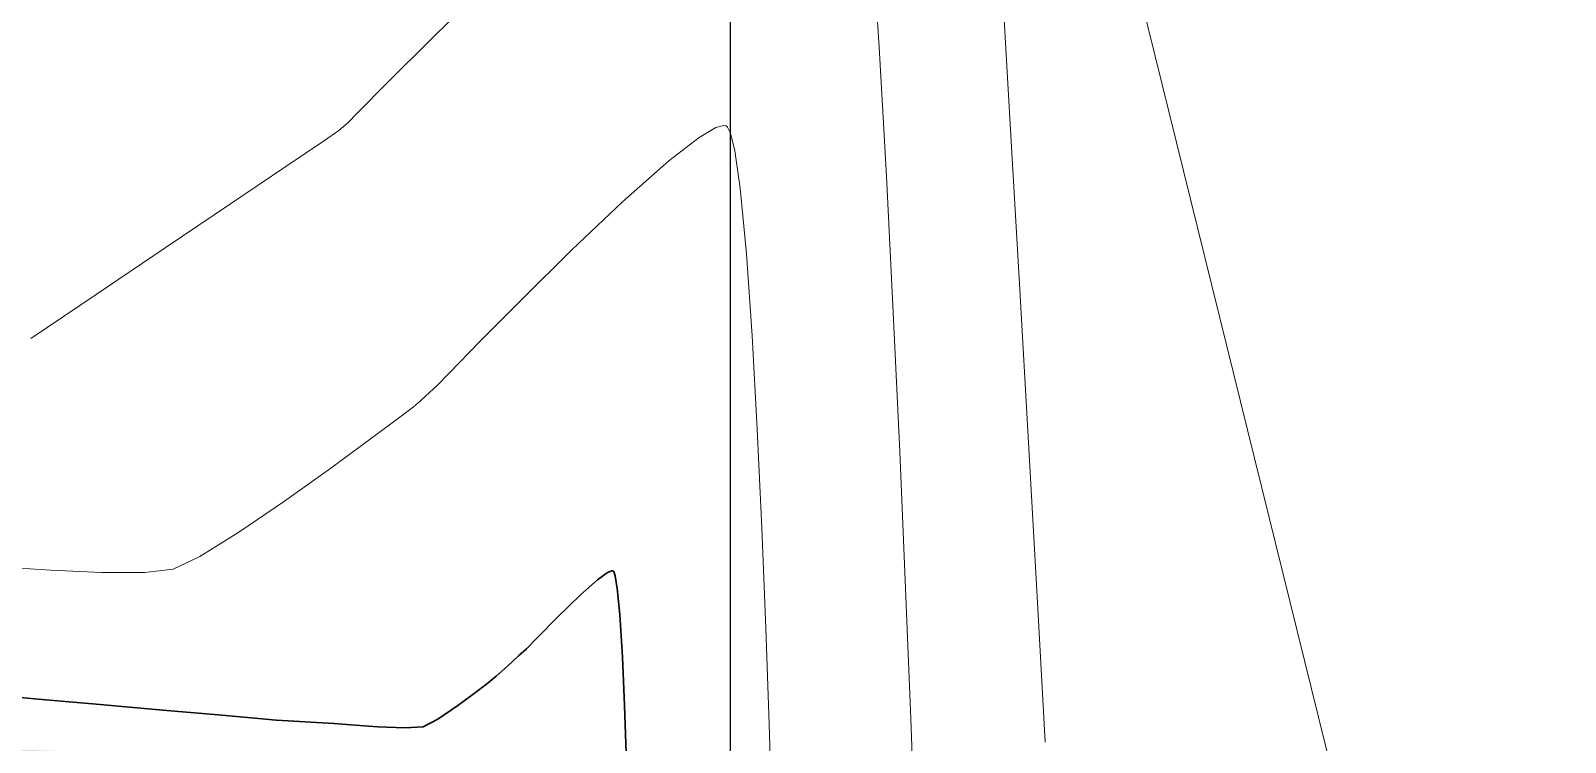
# Model space of a CAD drawing. Header units: millimetres. Extents: x 736950 to 740938, y 8500595 to 8502163.
# Drawn here: x 738286.14 to 738316.54, y 8501183.13 to 8501197.23 of the extents above; entities that cross this region are included whole.
import ezdxf

# ---------------------------------------------------------------- set-up
doc = ezdxf.new("R2010")
doc.units = ezdxf.units.MM
for name, color, linetype, lineweight in [('CONT-MJR', 80, 'Continuous', 30), ('CONT-MNR', 96, 'Continuous', 15), ('otros', 4, 'Continuous', 5), ('pista', 251, 'Continuous', 5)]:
    doc.layers.add(name, color=color, linetype=linetype, lineweight=lineweight)
doc.layers.add('Cuadricula Coordenadas', color=5, linetype='Continuous')

msp = doc.modelspace()

# ---------------------------------------------------------------- hatches: boundary and pattern name
at = {"layer": 'pista'}
h = msp.add_hatch(dxfattribs=at)
h.set_pattern_fill('AR-CONC', color=256, scale=0.1, angle=9.94991650582834, style=0)
h.set_pattern_definition([(59.94991650582833, (1479841.21072825, -18.49207214638591), (0.7173147616177996, 0.06212513786334364), [0.07500000000000001, -0.8250000000000001]), (4.949916505828331, (1479841.21072825, -18.49207214638591), (-0.2666336227691331, 0.7169040729334506), [0.06, -0.66]), (110.4013165058283, (1479841.270504478, -18.48689504899085), (0.4506817424667108, 0.7790288530571421), [0.06374018999999999, -0.7011421119999998]), (56.13411650582835, (1479841.176170796, -18.29508031532168), (1.07978843215245, 0.02137619624183779), [0.1124999999999999, -1.237499999999998]), (106.5855165058283, (1479841.266153166, -18.29329902119935), (0.752289432321798, 1.120964142855684), [0.09561028799999993, -1.051712999999999]), (1.134116505828333, (1479841.176170796, -18.29508031532168), (0.7522885572049924, 1.12096473051034), [0.09000000000000001, -0.9900000000000001]), (30.94991650582834, (1479841.283306076, -18.32704954408109), (0.6574964912282043, -0.293425227292985), [0.07500000000000001, -0.8250000000000001]), (335.9499165058284, (1479841.283306076, -18.32704954408109), (0.1143589702920628, 0.7562849757157031), [0.06, -0.66]), (81.40131650582836, (1479841.338097435, -18.35150168277323), (0.7718558160208798, 0.4628591428967336), [0.06374019000000002, -0.701142112]), (47.44991650582834, (1479841.21072825, -18.49207214638591), (-0.04554285905854174, 0.3299879209740469), [0, -0.652, 0, -0.67, 0, -0.6625000000000001]), (17.44991650582834, (1479841.21072825, -18.49207214638591), (0.1909634295804004, 0.4339344980096552), [0, -0.3819999999999997, 0, -0.6369999999999993, 0, -0.2524999999999997]), (337.4499165058283, (1479840.991082356, -18.53060370869935), (0.5296904964497462, 0.07002209344786473), [0, -0.25, 0, -0.7799999999999999, 0, -1.035]), (327.4499165058284, (1479840.892586439, -18.5478824339807), (0.557117696670718, 0.1993664657265957), [0, -0.325, 0, -0.518, 0, -0.735])])
h.paths.add_polyline_path([(738284.6109174069, 8501183.004179971, -0.9073771424439933), (738284.5116798828, 8501182.996562041, -0.03778766445812268), (738284.5109405869, 8501183.004072499), (738283.9333681524, 8501182.991028674, -0.9271765226165122), (738283.8341329398, 8501182.981260404, -0.4520928505703445), (738283.8810775533, 8501183.039846687), (738283.8679425054, 8501183.324673828, -0.3773223890139547), (738283.8163912022, 8501183.365981381, -0.04908626364817738), (738283.8156518487, 8501183.37574709), (738278.1869456196, 8501183.502576469, -0.3520052857541533), (738278.1456318415, 8501183.45549268), (738278.199094187, 8501183.150735116), (738277.4170427516, 8501183.14276122, -0.9214353480249982), (738277.3177973921, 8501183.133612076, -0.04261868429522234), (738277.3170456205, 8501183.142087081), (738265.2672022469, 8501183.102476913, -0.4419614307767507), (738265.2126830742, 8501183.052517228), (738264.5283384793, 8501175.512392357, -0.3387931184679318), (738264.573066995, 8501175.471236393, -0.486849289423172), (738264.5204300327, 8501175.412712015), (738263.9663195601, 8501167.256389134, -0.3451262395650665), (738264.0121785146, 8501167.215143483, -0.04425578873648772), (738264.0129302924, 8501167.206341675), (738283.8916427856, 8501167.141757363, -0.915239575133387), (738283.9908904801, 8501167.150234282, -0.04496924407020542), (738283.9916415926, 8501167.141290067), (738295.7992891411, 8501167.069297355, -0.4300424214539171), (738295.8522782363, 8501167.11890302), (738296.3239514121, 8501174.992234437, -0.6409474183817956), (738296.236077379, 8501175.015344504, -0.4321254672563369), (738296.2796926561, 8501175.073665585, -0.4697793551392366), (738296.3317547692, 8501175.13035607), (738296.7141564585, 8501182.706887847, -0.3500025761121859), (738296.6674288851, 8501182.74818492, -0.04856033147103091), (738296.6666872777, 8501182.757845715)])
h.paths.add_polyline_path([(738284.2121058892, 8501182.285098463, -0.04350558478775747), (738284.2128579292, 8501182.276446406), (738295.7057329573, 8501182.273528745, -0.9166164813304881), (738295.804980914, 8501182.282155417, -0.4765612545738888), (738295.7540117699, 8501182.223545687), (738295.2612373917, 8501167.917061849, -0.3544984908520335), (738295.3087641643, 8501167.875730846, -1), (738295.2102682475, 8501167.858452119, -0.04316440457768513), (738295.2095162367, 8501167.867036069), (738284.1152893563, 8501167.854740407, -0.9172433347064233), (738284.0160414288, 8501167.846045628, -0.04539249501870081), (738284.0152909028, 8501167.855074318), (738264.6757459088, 8501168.005667042, -0.9131570402632543), (738264.5764994661, 8501167.997417007, -0.4865015188276046), (738264.6290803201, 8501168.055945164), (738265.1166263304, 8501175.353828063, -0.3454409408108431), (738265.0707112678, 8501175.395077493, -0.5113582602255807), (738265.1272489687, 8501175.4531826), (738266.1254460074, 8501182.226612043, -0.3233129798814942), (738266.0834877916, 8501182.267438421, -1), (738266.1819837082, 8501182.284717148, -0.04281453786618431), (738266.1827355929, 8501182.276203044), (738278.1835035697, 8501182.306267085, -0.917886571851021), (738278.2827513712, 8501182.315031707, -0.04470652183772439), (738278.2835027758, 8501182.30613993), (738284.1128585679, 8501182.276711512, -0.9144132667023064)], flags=16)
h.paths.add_polyline_path([(738287.0671782555, 8501174.749070477, -1), (738286.9686823388, 8501174.73179175, -1)], flags=0)

# ---------------------------------------------------------------- linework, layer by layer
at = {"layer": 'CONT-MJR', "elevation": 3560}
for points in [[(738297.3703179788, 8501186.350911442), (738297.0331322696, 8501186.051534003)], [(738297.5631275767, 8501186.492500696), (738297.3703179788, 8501186.350911442)], [(738297.6486368498, 8501186.530432625), (738297.5631275767, 8501186.492500696)], [(738297.6755981318, 8501186.529067546), (738297.6486368498, 8501186.530432625)], [(738297.6905607975, 8501186.513360947), (738297.6755981318, 8501186.529067546)], [(738297.8079968999, 8501185.666619249), (738297.7596280196, 8501186.179908456)], [(738297.8598701366, 8501184.82075701), (738297.8079968999, 8501185.666619249)], [(738296.1709943734, 8501185.198731085), (738295.9579876985, 8501184.9850171)], [(738295.8038223711, 8501184.844039312), (738295.5844302512, 8501184.642828554)], [(738295.9579876985, 8501184.9850171), (738295.8038223711, 8501184.844039312)], [(738295.5844302512, 8501184.642828554), (738295.3635994067, 8501184.44346076)], [(738295.2051179054, 8501184.308011862), (738294.9792316277, 8501184.135449927)], [(738294.9792316277, 8501184.135449927), (738294.601169266, 8501183.858043654)], [(738297.9350729842, 8501182.918258108), (738297.9022215864, 8501183.863403179)], [(738291.5791102939, 8501183.536123635), (738291.2416969952, 8501183.556528121)], [(738292.153479149, 8501183.503943892), (738291.9165843345, 8501183.516678624)], [(738292.4790194412, 8501183.479118139), (738292.153479149, 8501183.503943892)], [(738293.0152019067, 8501183.439609675), (738292.4790194412, 8501183.479118139)]]:
    msp.add_lwpolyline(points, dxfattribs=at)
at = {"layer": 'CONT-MJR', "extrusion": (0.9476112920786837, 0.3194257959604515, 0), "elevation": 3415117.497129603}
msp.add_lwpolyline([(7819988.918579341, 3560.000000000006), (7819989.008664702, 3560.000000000006)], dxfattribs=at)
at = {"layer": 'CONT-MJR', "extrusion": (0.9870668637217502, 0.160309096880084, 0), "elevation": 2091566.732999401}
msp.add_lwpolyline([(8272883.333442377, 3560.000000000006), (8272883.584779533, 3560.000000000006)], dxfattribs=at)
at = {"layer": 'CONT-MJR', "extrusion": (0.696567679019706, -0.717491093007502, 0), "elevation": -5585251.421179183}
msp.add_lwpolyline([(6451372.982098009, 3560), (6451372.335821272, 3560)], dxfattribs=at)
at = {"layer": 'CONT-MJR', "extrusion": (0.7107932563084725, -0.7034009857729787, 0), "elevation": -5454966.109524933}
msp.add_lwpolyline([(6561903.930805334, 3560), (6561903.364357315, 3560)], dxfattribs=at)
at = {"layer": 'CONT-MJR', "extrusion": (0.9990229321020093, 0.04419480890675151, 0), "elevation": 1113284.731366436}
msp.add_lwpolyline([(8460248.6948504, 3560.000000000013), (8460249.653140545, 3560.000000000013)], dxfattribs=at)
at = {"layer": 'CONT-MJR', "extrusion": (0.649705702748138, -0.7601858324229335, 0), "elevation": -5982805.264690071}
msp.add_lwpolyline([(6084509.688582026, 3560.000000000003), (6084509.480104712, 3560.000000000003)], dxfattribs=at)
at = {"layer": 'CONT-MJR', "extrusion": (0.08853159017570388, 0.9960733695571633, 0), "elevation": 8533164.640587278}
msp.add_lwpolyline([(17236.02515920007, 3560.000000000003), (17237.09680453595, 3560.000000000003)], dxfattribs=at)
at = {"layer": 'CONT-MJR', "extrusion": (-0.08850765667207686, -0.9960754964913141, 0), "elevation": -8533165.052268246}
msp.add_lwpolyline([(-17029.75738568942, 3560.00000000001), (-17030.99175503734, 3560.00000000001)], dxfattribs=at)
at = {"layer": 'CONT-MJR', "extrusion": (0.08842089526788607, 0.9960832019866742, 0), "elevation": 8533166.503239369}
msp.add_lwpolyline([(16285.25001537439, 3560.000000000013), (16286.49386392685, 3560.000000000013)], dxfattribs=at)
at = {"layer": 'CONT-MJR', "extrusion": (0.5607764296169027, -0.8279672674605676, 0), "elevation": -6624683.758675153}
msp.add_lwpolyline([(5378547.294941572, 3560), (5378546.813067262, 3560)], dxfattribs=at)
at = {"layer": 'CONT-MJR', "extrusion": (-0.0882366614799138, -0.9960995389873841, 0), "elevation": -8533169.369350206}
msp.add_lwpolyline([(-14705.88322024699, 3560.000000000002), (-14706.98330321664, 3560.000000000002)], dxfattribs=at)
at = {"layer": 'CONT-MJR', "extrusion": (0.0877971394538859, 0.9961383750783397, 0), "elevation": 8533175.027440347}
msp.add_lwpolyline([(10939.95038407296, 3560), (10940.75345677475, 3560)], dxfattribs=at)
at = {"layer": 'CONT-MJR', "extrusion": (-0.0858846905341408, -0.9963050837629279, 0), "elevation": -8533180.305413479}
msp.add_lwpolyline([(5441.561295129242, 3560.000000000004), (5441.208476657281, 3560.000000000004)], dxfattribs=at)
at = {"layer": 'CONT-MJR', "extrusion": (-0.0658152693921871, -0.9978318246652759, 0), "elevation": -8531342.33698707}
msp.add_lwpolyline([(177182.8109115757, 3560), (177182.5736846365, 3560)], dxfattribs=at)
at = {"layer": 'CONT-MJR', "extrusion": (0.4635937105055946, -0.8860478946307896, 0), "elevation": -7190187.271218176}
msp.add_lwpolyline([(4595259.266638017, 3560.000000000004), (4595258.940890763, 3560.000000000004)], dxfattribs=at)
at = {"layer": 'CONT-MJR', "extrusion": (-0.0575238728242936, -0.9983441310767018, 0), "elevation": -8529576.081398912}
msp.add_lwpolyline([(248048.4024739384, 3560.00000000001), (248048.064440158, 3560.00000000001)], dxfattribs=at)
at = {"layer": 'CONT-MJR', "extrusion": (-0.04419674734218346, -0.9990228463475554, 0), "elevation": -8525506.627018949}
msp.add_lwpolyline([(361847.4787716095, 3560.000000000013), (361846.9328955453, 3560.000000000013)], dxfattribs=at)
at = {"layer": 'CONT-MJR', "extrusion": (0.06028824056126987, -0.9981810096620887, 0), "elevation": -8441209.425207218}
msp.add_lwpolyline([(1249472.356163744, 3560.000000000013), (1249472.002499556, 3560.000000000013)], dxfattribs=at)
at = {"layer": 'CONT-MNR'}
for points, elevation in [([(738302.9451870079, 8501196.89883739), (738302.7940218983, 8501199.208866727)], 3558), ([(738303.0898970499, 8501194.346999679), (738302.9451870079, 8501196.89883739)], 3558), ([(738292.3292016211, 8501195.32109017), (738292.2448218561, 8501195.246161664)], 3558), ([(738299.7119116669, 8501195.30788902), (738299.3808315798, 8501195.112689484)], 3559), ([(738299.8635948075, 8501195.350617448), (738299.7119116669, 8501195.30788902)], 3559), ([(738299.9160684835, 8501195.342720238), (738299.8635948075, 8501195.350617448)], 3559), ([(738299.9453820155, 8501195.318250664), (738299.9160684835, 8501195.342720238)], 3559), ([(738300.0029130868, 8501195.197553402), (738299.9453820155, 8501195.318250664)], 3559), ([(738291.9568134148, 8501195.051272998), (738291.1970418673, 8501194.5384157)], 3558), ([(738303.2265656219, 8501191.647079965), (738303.0898970499, 8501194.346999679)], 3558), ([(738290.1005091748, 8501193.79861069), (738288.8022172971, 8501192.922878886)], 3558), ([(738296.8601645187, 8501192.885255424), (738295.8789816864, 8501191.91723124)], 3559), ([(738295.0323177048, 8501191.06108082), (738294.4308733676, 8501190.443472648)], 3559), ([(738294.0488635855, 8501190.06607186), (738293.8645838682, 8501189.898083096)], 3559), ([(738294.185349468, 8501190.191075204), (738294.0488635855, 8501190.06607186)], 3559), ([(738293.7249698807, 8501189.777086765), (738293.4786403197, 8501189.590599682)], 3559), ([(738292.891997729, 8501189.153077826), (738292.0823967587, 8501188.56063494)], 3559), ([(738303.4694327442, 8501186.177900014), (738303.353606321, 8501188.892804619)], 3558), ([(738292.0823967587, 8501188.56063494), (738291.1671920604, 8501187.90938476)], 3559), ([(738290.263738284, 8501187.295441024), (738289.4893900811, 8501186.814917468)], 3559), ([(738286.538688851, 8501186.54015054), (738285.5114161937, 8501186.608105864)], 3559), ([(738289.4893900811, 8501186.814917468), (738288.9615021019, 8501186.563927831)], 3559), ([(738303.6610971551, 8501181.241108498), (738303.5724584899, 8501183.596092517)], 3558)]:
    msp.add_lwpolyline(points, dxfattribs=dict(at, elevation=elevation))
at = {"layer": 'CONT-MNR', "extrusion": (0.9982965781915993, 0.05834331127853629, 0), "elevation": 1233035.786843831}
msp.add_lwpolyline([(8443639.06627509, 3557.000000000013), (8443642.185782207, 3557.000000000013)], dxfattribs=at)
at = {"layer": 'CONT-MNR', "extrusion": (0.7024606247260115, -0.7117226079797815, 0), "elevation": -5531871.627166826}
msp.add_lwpolyline([(6497218.290416642, 3558), (6497216.777030215, 3558)], dxfattribs=at)
at = {"layer": 'CONT-MNR', "extrusion": (0.7062238395429886, -0.7079886217031734, 0), "elevation": -5497349.914835114}
msp.add_lwpolyline([(6526451.827834076, 3558), (6526450.604767055, 3558)], dxfattribs=at)
at = {"layer": 'CONT-MNR', "extrusion": (0.7090732023309059, -0.7051348762727555, 0), "elevation": -5470985.999861268}
msp.add_lwpolyline([(6548566.695997202, 3558.000000000002), (6548565.876279299, 3558.000000000002)], dxfattribs=at)
at = {"layer": 'CONT-MNR', "extrusion": (0.7106312563230244, -0.703564650573606, 0), "elevation": -5456486.904263307}
msp.add_lwpolyline([(6560651.911986407, 3558.000000000013), (6560651.608682688, 3558.000000000013)], dxfattribs=at)
at = {"layer": 'CONT-MNR', "extrusion": (0.560426602479406, -0.8282040951561337, 0), "elevation": -6626966.102190549}
msp.add_lwpolyline([(5375752.62940394, 3558.00000000001), (5375752.281653378, 3558.00000000001)], dxfattribs=at)
at = {"layer": 'CONT-MNR', "extrusion": (-0.6732800068353973, 0.739387606330893, 0), "elevation": 5788600.994960865}
msp.add_lwpolyline([(-6269569.154897789, 3558.000000000012), (-6269569.041953487, 3558.000000000012)], dxfattribs=at)
at = {"layer": 'CONT-MNR', "extrusion": (0.6120246335930323, -0.7908386990248484, 0), "elevation": -6271216.675040345}
msp.add_lwpolyline([(5786816.545774357, 3559.00000000001), (5786815.790186625, 3559.00000000001)], dxfattribs=at)
at = {"layer": 'CONT-MNR', "extrusion": (0.9724439092461535, 0.2331369626851542, 0), "elevation": 2699898.168580471}
msp.add_lwpolyline([(8094810.112775899, 3559.000000000013), (8094810.47094387, 3559.000000000013)], dxfattribs=at)
at = {"layer": 'CONT-MNR', "extrusion": (0.9983468258506037, 0.05747708512115329, 0), "elevation": 1225708.927163554}
msp.add_lwpolyline([(8444702.602023667, 3557.000000000003), (8444705.771016294, 3557.000000000003)], dxfattribs=at)
at = {"layer": 'CONT-MNR', "extrusion": (0.9899715767844072, 0.1412666880725766, 0), "elevation": 1931831.741702519}
msp.add_lwpolyline([(8311643.311332503, 3559.000000000003), (8311644.061457013, 3559.000000000003)], dxfattribs=at)
at = {"layer": 'CONT-MNR', "extrusion": (0.5592886985174113, -0.828972949927017, 0), "elevation": -6634342.391693505}
msp.add_lwpolyline([(5366645.460750788, 3558.000000000009), (5366644.137990264, 3558.000000000009)], dxfattribs=at)
at = {"layer": 'CONT-MNR', "extrusion": (-0.6623838166022146, 0.7491646544675502, 0), "elevation": 5879757.386852678}
msp.add_lwpolyline([(-6184161.11098415, 3559.000000000002), (-6184159.885461632, 3559.000000000002)], dxfattribs=at)
at = {"layer": 'CONT-MNR', "extrusion": (0.9955346123776094, 0.09439722219516442, 0), "elevation": 1537492.504852174}
msp.add_lwpolyline([(8393538.184055453, 3559.00000000001), (8393539.492406724, 3559.00000000001)], dxfattribs=at)
at = {"layer": 'CONT-MNR', "extrusion": (0.688171931981499, -0.7255476497328422, 0), "elevation": -5659945.341187342}
msp.add_lwpolyline([(6385953.268852904, 3559), (6385951.883691102, 3559)], dxfattribs=at)
at = {"layer": 'CONT-MNR', "extrusion": (0.559151340813703, -0.8290656054054095, 0), "elevation": -6635231.483607221}
msp.add_lwpolyline([(5365543.27411801, 3558), (5365541.627626959, 3558)], dxfattribs=at)
at = {"layer": 'CONT-MNR', "extrusion": (0.9975820935885986, 0.06949796077144078, 0), "elevation": 1327330.738833156}
msp.add_lwpolyline([(8429325.721326757, 3559.000000000012), (8429327.349167433, 3559.000000000012)], dxfattribs=at)
at = {"layer": 'CONT-MNR', "extrusion": (0.9983879605549094, 0.056758085054103, 0), "elevation": 1219626.939379198}
msp.add_lwpolyline([(8445579.990171822, 3557.000000000013), (8445583.137918564, 3557.000000000013)], dxfattribs=at)
at = {"layer": 'CONT-MNR', "extrusion": (0.5591125067692616, -0.8290917951434524, 0), "elevation": -6635482.798285963}
msp.add_lwpolyline([(5365230.82751352, 3558), (5365229.263387121, 3558)], dxfattribs=at)
at = {"layer": 'CONT-MNR', "extrusion": (0.7110350630560891, -0.7031565537665303, 0), "elevation": -5452714.554562407}
msp.add_lwpolyline([(6563783.116845226, 3559), (6563781.912754931, 3559)], dxfattribs=at)
at = {"layer": 'CONT-MNR', "extrusion": (0.998937940748595, 0.04607592140105909, 0), "elevation": 1129219.342939702}
msp.add_lwpolyline([(8458142.119202169, 3558), (8458144.876405826, 3558)], dxfattribs=at)
at = {"layer": 'CONT-MNR', "extrusion": (0.9984647174524885, 0.05539140729862552, 0), "elevation": 1208059.872443853}
msp.add_lwpolyline([(8447242.103069756, 3559), (8447243.950014884, 3559)], dxfattribs=at)
at = {"layer": 'CONT-MNR', "extrusion": (-0.7167997282748635, 0.697279104480467, 0), "elevation": 5398493.212005642}
msp.add_lwpolyline([(-6608448.279496361, 3559.00000000001), (-6608447.927379258, 3559.00000000001)], dxfattribs=at)
at = {"layer": 'CONT-MNR', "extrusion": (-0.6549229468231321, 0.7556956621051261, 0), "elevation": 5940786.735298611}
msp.add_lwpolyline([(-6125549.810380481, 3559), (-6125549.625631523, 3559)], dxfattribs=at)
at = {"layer": 'CONT-MNR', "extrusion": (0.5978464337135462, -0.8016106546796857, 0), "elevation": -6373258.030037665}
msp.add_lwpolyline([(5674229.797821356, 3559.000000000007), (5674229.065991523, 3559.000000000007)], dxfattribs=at)
at = {"layer": 'CONT-MNR', "extrusion": (0.9989267708086557, 0.04631745418081029, 0), "elevation": 1131261.613200498}
msp.add_lwpolyline([(8457867.445309434, 3559.000000000004), (8457869.410542026, 3559.000000000004)], dxfattribs=at)
at = {"layer": 'CONT-MNR', "extrusion": (0.9984229363893368, 0.05613946999834181, 0), "elevation": 1214393.798692701}
msp.add_lwpolyline([(8446330.997733384, 3557.000000000013), (8446334.05350196, 3557.000000000013)], dxfattribs=at)
at = {"layer": 'CONT-MNR', "extrusion": (0.5620565642740903, -0.8270987961280112, 0), "elevation": -6616360.888644262}
msp.add_lwpolyline([(5388788.204173733, 3559.000000000002), (5388787.111857095, 3559.000000000002)], dxfattribs=at)
at = {"layer": 'CONT-MNR', "extrusion": (0.9991998949021086, 0.03999462498405396, 0), "elevation": 1077711.70515953}
msp.add_lwpolyline([(8464855.490602244, 3559), (8464857.473134922, 3559)], dxfattribs=at)
at = {"layer": 'CONT-MNR', "extrusion": (-0.04267013127474714, -0.9990892151840075, 0), "elevation": -8524946.572056089}
msp.add_lwpolyline([(374868.3836572426, 3559.00000000001), (374867.3728602243, 3559.00000000001)], dxfattribs=at)
at = {"layer": 'CONT-MNR', "extrusion": (0.001601890721937255, -0.9999987169722345, 0), "elevation": -8499992.933787229}
msp.add_lwpolyline([(751905.4269213048, 3559.000000000013), (751904.5730968612, 3559.000000000013)], dxfattribs=at)
at = {"layer": 'CONT-MNR', "extrusion": (0.1164248241442388, -0.993199506807662, 0), "elevation": -8357419.14006253}
msp.add_lwpolyline([(1723017.383168091, 3559.000000000002), (1723016.820226306, 3559.000000000002)], dxfattribs=at)
at = {"layer": 'CONT-MNR', "extrusion": (0.9992047649155026, 0.03987276978284002, 0), "elevation": 1076682.183963314}
msp.add_lwpolyline([(8464984.948262671, 3558.000000000013), (8464987.532124946, 3558.000000000013)], dxfattribs=at)
at = {"layer": 'CONT-MNR', "extrusion": (0.9984539335585161, 0.05558545278691786, 0), "elevation": 1209706.880718085}
msp.add_lwpolyline([(8447000.651650952, 3557.00000000001), (8447003.544708522, 3557.00000000001)], dxfattribs=at)
at = {"layer": 'CONT-MNR', "extrusion": (0.9993753324131509, 0.03534041544894836, 0), "elevation": 1038274.932685601}
msp.add_lwpolyline([(8469781.22480908, 3559.00000000001), (8469783.123573685, 3559.00000000001)], dxfattribs=at)
at = {"layer": 'CONT-MNR', "extrusion": (0.9994949858668334, 0.03177692916344579, 0), "elevation": 1008069.422129311}
msp.add_lwpolyline([(8473427.631553372, 3559.00000000001), (8473429.345438574, 3559.00000000001)], dxfattribs=at)
at = {"layer": 'Cuadricula Coordenadas', "color": 8}
msp.add_line((738300, 8500595.507225098), (738300, 8502130.641312934), dxfattribs=at)
at = {"layer": 'otros'}
msp.add_line((738316.5377350048, 8501163.855356976), (738304.3992496802, 8501212.978839364), dxfattribs=at)

doc.saveas('drawing.dxf')
